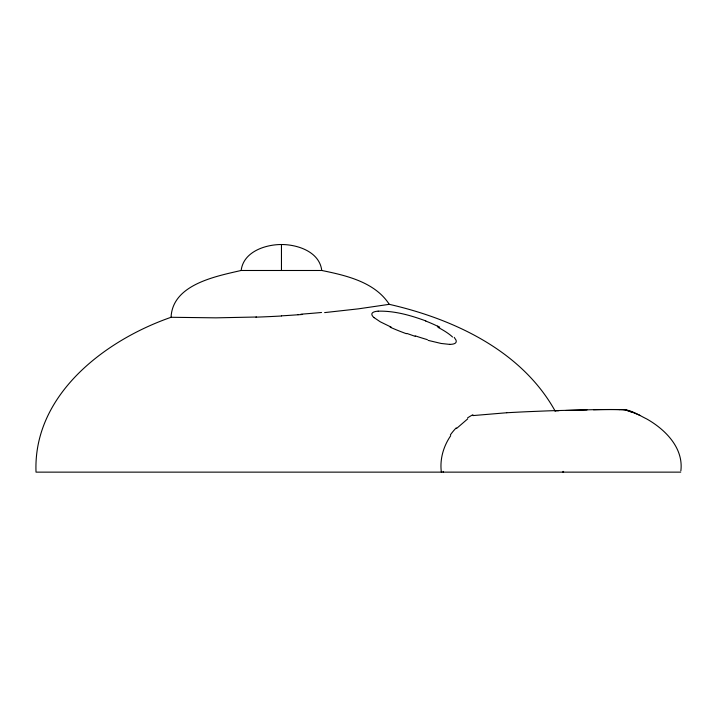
<?xml version="1.0" encoding="UTF-8"?>
<svg xmlns="http://www.w3.org/2000/svg" width="717" height="717" viewBox="0 0 717 717"><rect width="100%" height="100%" fill="white"/><g stroke="black" fill="none" stroke-linecap="round" stroke-linejoin="round"><path stroke-width="1.08" d="M680.854 470.872C683.74 447.919 665.17 429.384 646.77 418.979C638.211 414.838 629.687 408.663 619.703 409.64M450.706 435.73C444.576 444.603 440.919 455.277 440.955 466.104A29.881 17.36 90 0 0 441.349 472.127M456.46 428.569L467.717 418.871M256.525 317.013L215.942 317.846L171.076 317.281C104.799 340.306 32.991 394.852 36.02 472.136L680.738 472.136M626.219 410.518L626.694 410.16L621.03 409.64M240.769 270.551C215.432 276.439 172.492 284.55 171.076 317.281M472.978 415.582L506.713 412.75M555.155 411.065C521.725 350.721 453.843 319.092 389.268 304.331L358.375 308.848L324.622 312.603M302.592 314.458L298.075 314.79M281.458 244.515C265.129 244.524 243.377 251.846 241.163 270.488L321.754 270.488C319.54 251.846 297.788 244.524 281.458 244.515L281.458 270.381M378.2 311.169C394.538 310.739 410.581 315.328 425.79 320.902M281.458 315.847L285.922 315.588A79.273 5.118 -3.3 0 0 297.949 314.763M565.865 410.483L586.99 409.882M593.47 409.748L599.466 409.64M594.967 409.64L554.089 410.653A80.385 2.42 -2.4 0 0 545.951 410.94L527.336 411.701A61.035 1.864 -2.4 0 0 506.802 412.75M449.676 344.393L441.161 343.47L428.112 340.369M322.148 270.551C346.445 275.543 374.91 282.086 389.268 304.331M415.188 336.354L406.871 333.432M626.443 410.061L631.345 412.105M639.851 415.304L628.415 410.653A80.385 2.366 -2.5 0 1 627.698 410.868M391.392 327.248L380.261 321.799L374.131 317.658M437.585 326.056L439.718 327.149M454.193 337.349L455.931 339.983A36.818 8.738 22.2 0 1 449.586 344.348M427.368 339.643A47.716 7.376 19.1 0 1 415.197 335.834M437.935 327.302A43.271 10.782 20 0 1 452.535 336.999M425.638 321.01A48.075 13.784 17.5 0 1 437.325 326.101M374.059 317.649A37.669 8.066 15 0 1 378.137 311.142M406.422 333.728A48.541 7.833 18.8 0 1 390.165 327.194M595.191 409.631A112.686 3.307 -2.4 0 1 619.882 409.631M467.609 417.868A160.151 82.473 -83.2 0 1 472.915 414.713M563.042 471.392A29.791 12.888 90 0 1 562.979 472.127M554.967 410.859A80.385 2.124 -2.6 0 1 558.937 410.716M599.735 409.622A112.686 2.886 -2.5 0 1 621.182 409.631M443.24 472.127A30.974 17.647 -89.9 0 1 443.169 471.392M321.539 312.478A86.632 4.831 -3.5 0 1 300.889 314.198M281.449 315.991A80.295 5.216 -3.3 0 1 255.933 317.156M563.544 471.419A29.764 12.727 90 0 1 563.481 472.153M450.366 434.896A84.678 46.587 -88 0 1 456.254 427.861"/></g></svg>
